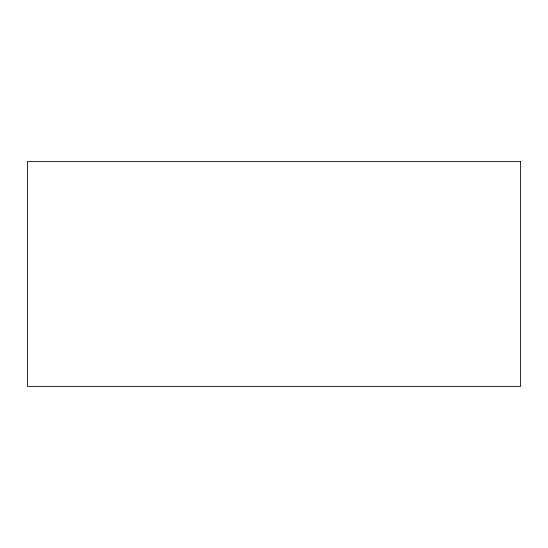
<?xml version="1.0" encoding="UTF-8"?>
<svg xmlns="http://www.w3.org/2000/svg" width="548" height="548" viewBox="0 0 548 548"><rect width="100%" height="100%" fill="white"/><g stroke="black" fill="none" stroke-linecap="round" stroke-linejoin="round"><path stroke-width="0.82" d="M520.6 161.626L27.4 161.626L27.4 386.374L520.6 386.374L520.6 161.626"/></g></svg>
